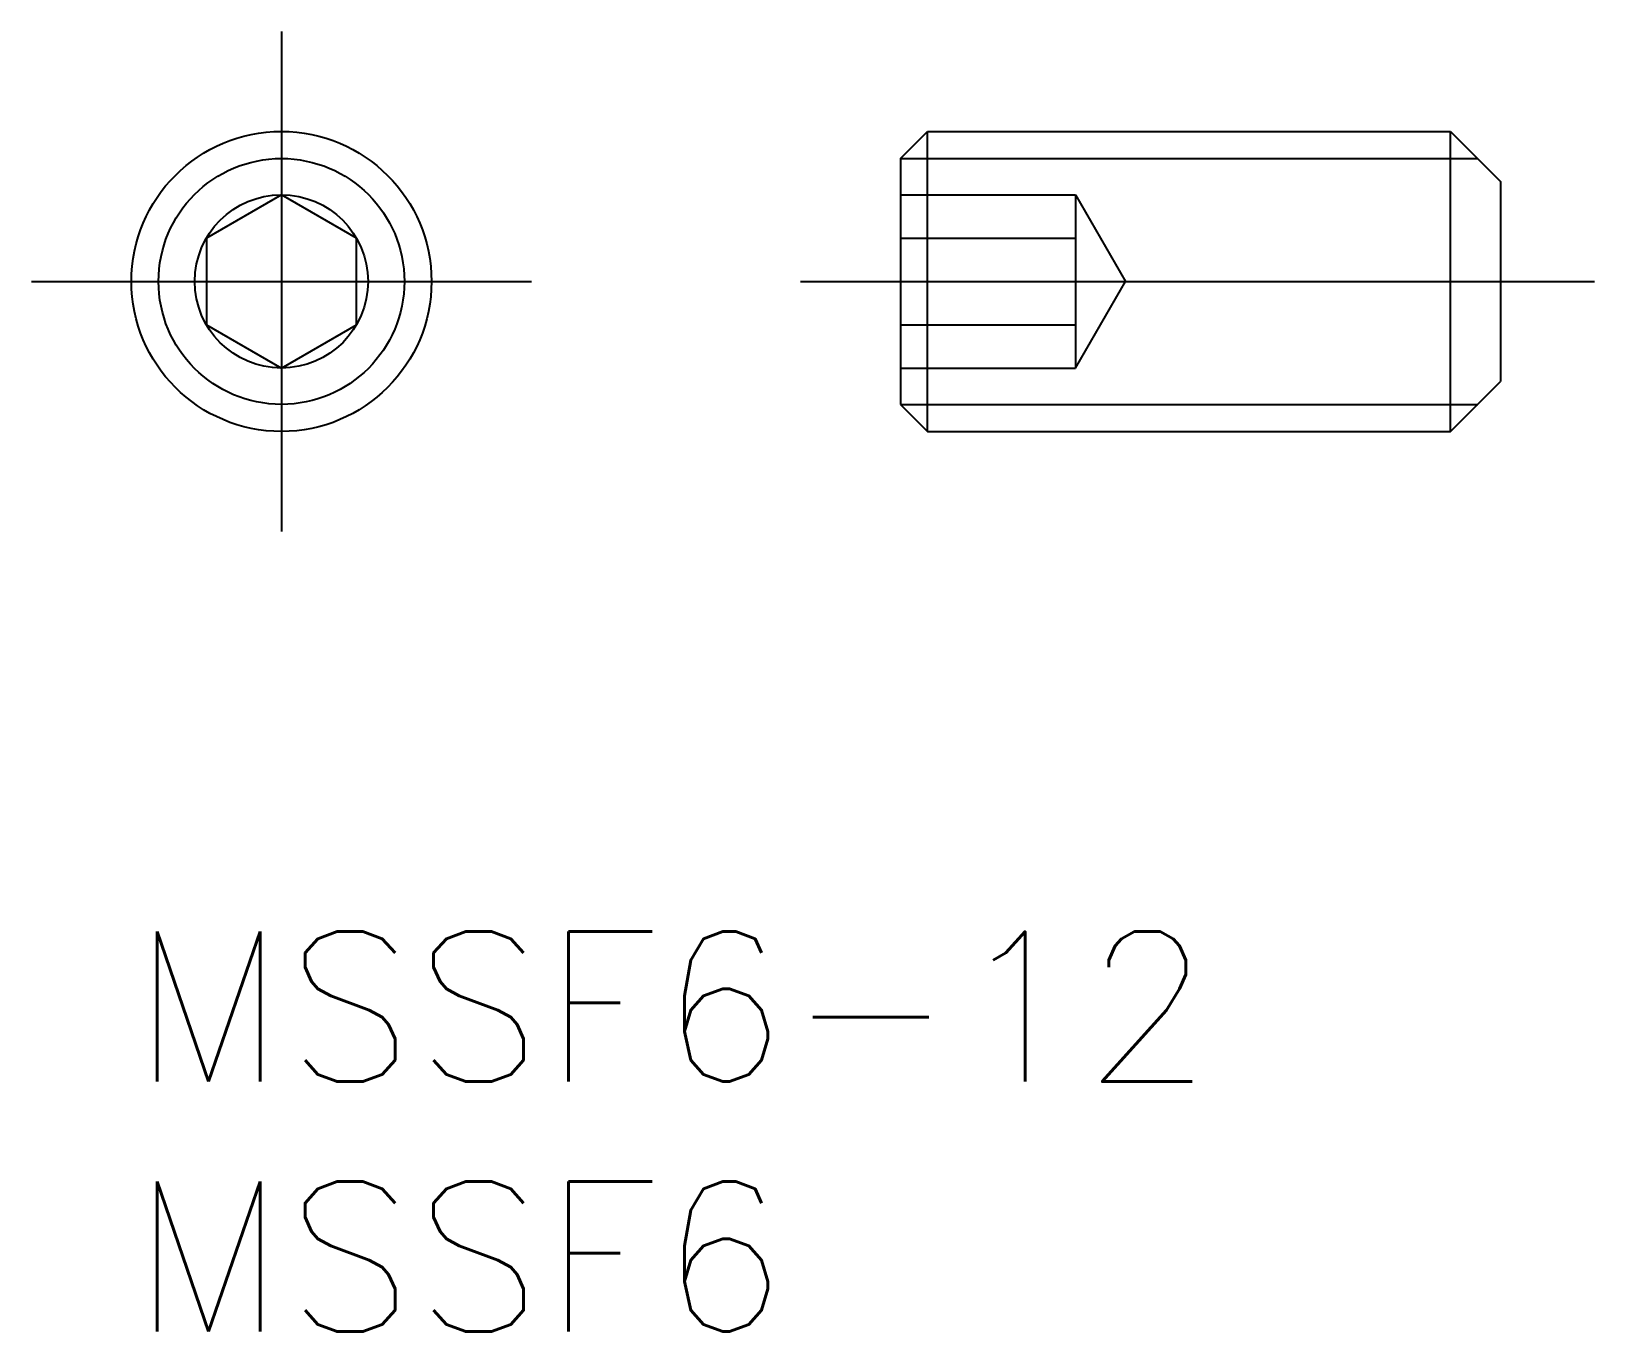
# Model space of a CAD drawing. Extents: x -2 to 29.4, y -8 to 18.
import ezdxf

# ---------------------------------------------------------------- set-up
doc = ezdxf.new("R2010")
doc.units = 0
doc.header["$LTSCALE"] = 0.5
doc.linetypes.add('CENTER', pattern=[50.8, 31.75, -6.35, 6.35, -6.35])
doc.linetypes.add('DASHED', pattern=[19.05, 12.7, -6.35])
for name, color, linetype in [('MSM_CENTER', 1, 'CENTER'), ('MSM_CONTINUOUS', 7, 'CONTINUOUS'), ('MSM_DASHED', 4, 'DASHED'), ('MSM_NARROW', 5, 'CONTINUOUS'), ('MSM_PART_NUMBER', 7, 'CONTINUOUS')]:
    doc.layers.add(name, color=color, linetype=linetype)
doc.styles.get("Standard").update_dxf_attribs({"font": 'txt.shx', "height": 3, "bigfont": 'bigfont.shx'})

# ---------------------------------------------------------------- blocks, each defined once
blk = doc.blocks.new('*U3')
at = {"layer": 'MSM_PART_NUMBER'}
blk.add_text('MSSF6-12', height=3, dxfattribs=at).set_placement((0, -3))
blk = doc.blocks.new('*U4')
at = {"layer": 'MSM_PART_NUMBER'}
blk.add_text('MSSF6', height=3, dxfattribs=at).set_placement((0, -8))

msp = doc.modelspace()

# ---------------------------------------------------------------- linework, layer by layer
at = {"layer": 'MSM_CENTER'}
for p, q in [((3, 18), (3, 8)), ((-2, 13), (8, 13)), ((13.378, 13), (29.378, 13))]:
    msp.add_line(p, q, dxfattribs=at)
at = {"layer": 'MSM_CONTINUOUS'}
for p, q in [((15.378, 15.458), (15.92, 16)), ((15.92, 16), (26.378, 16)), ((15.92, 10), (15.92, 16)), ((26.378, 10), (26.378, 16)), ((26.378, 16), (27.378, 15)), ((15.378, 15.458), (15.378, 10.541)), ((27.378, 15), (27.378, 11)), ((3, 14.732), (1.5, 13.866)), ((4.5, 13.866), (3, 14.732)), ((1.5, 13.866), (1.5, 12.134)), ((4.5, 12.134), (4.5, 13.866)), ((1.5, 12.134), (3, 11.268)), ((3, 11.268), (4.5, 12.134)), ((26.378, 10), (27.378, 11)), ((15.378, 10.541), (15.92, 10)), ((15.92, 10), (26.378, 10))]:
    msp.add_line(p, q, dxfattribs=at)
for radius in [3, 1.732]:
    msp.add_circle((3, 13), radius, dxfattribs=at)
at = {"layer": 'MSM_DASHED'}
for p, q in [((15.378, 14.732), (18.878, 14.732)), ((18.878, 14.732), (19.878, 13)), ((18.878, 14.732), (18.878, 11.268)), ((15.378, 13.866), (18.878, 13.866)), ((18.878, 11.268), (19.878, 13)), ((15.378, 12.134), (18.878, 12.134)), ((15.378, 11.268), (18.878, 11.268))]:
    msp.add_line(p, q, dxfattribs=at)
at = {"layer": 'MSM_NARROW'}
for p, q in [((15.378, 15.458), (26.92, 15.458)), ((15.378, 10.541), (26.92, 10.541))]:
    msp.add_line(p, q, dxfattribs=at)
msp.add_circle((3, 13), 2.458, dxfattribs=at)

# ---------------------------------------------------------------- block references
at = {"layer": 'MSM_CONTINUOUS'}
for name in ['*U3', '*U4']:
    msp.add_blockref(name, (0, 0), dxfattribs=at)

doc.saveas('drawing.dxf')
